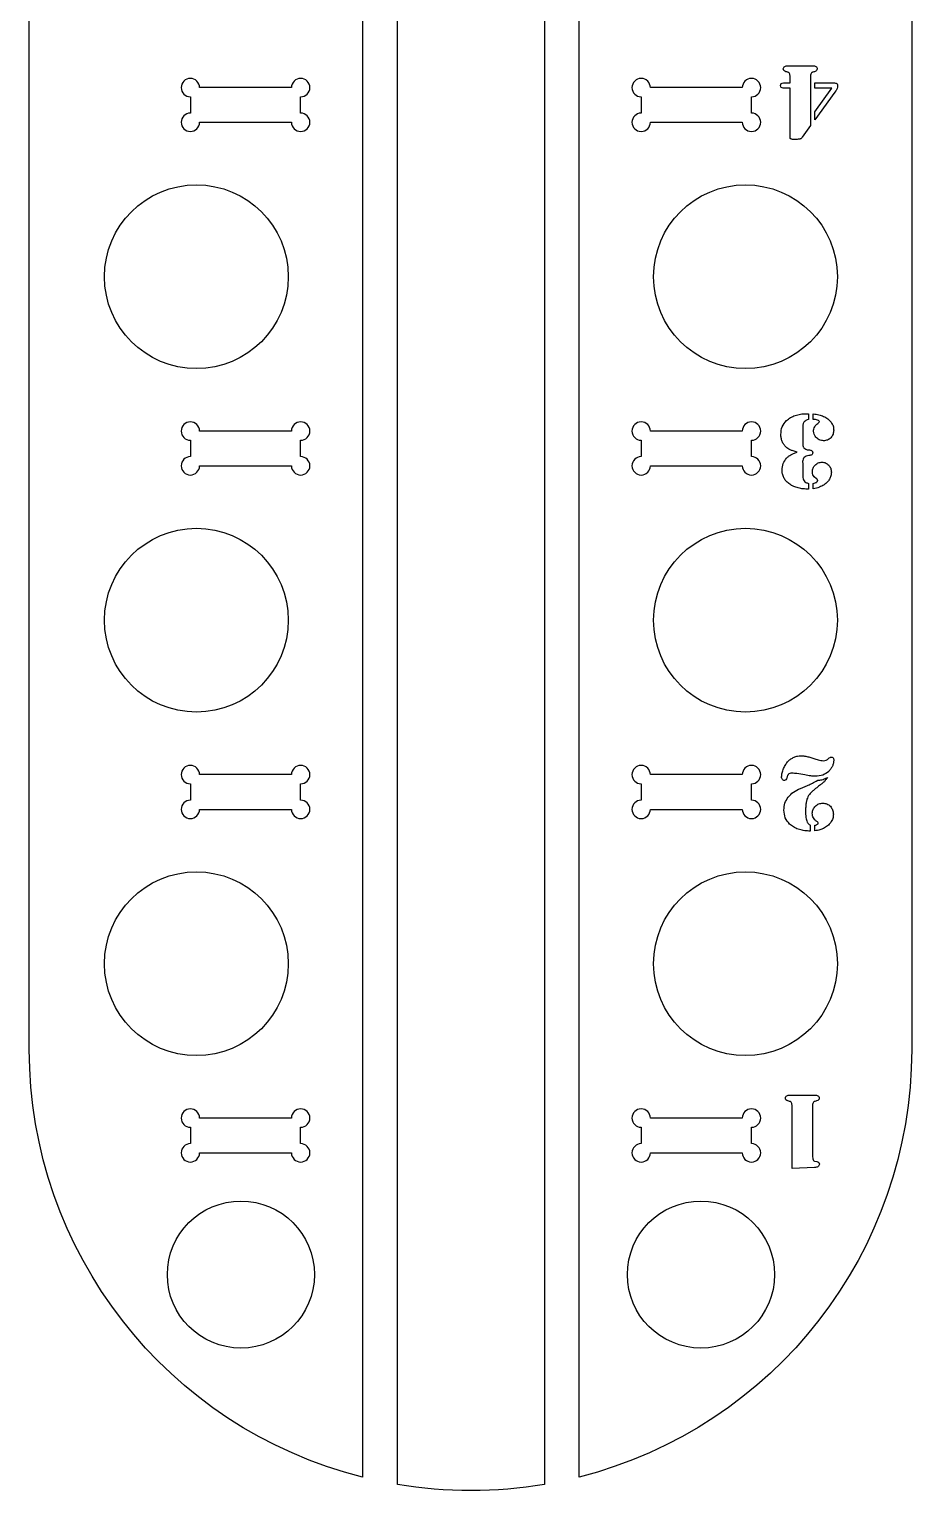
# Model space of a CAD drawing. Header units: inches. Extents: x -2.5 to 28.8, y -4.6 to 15.6.
# Drawn here: x 4.64 to 10.64, y -4.52 to 5.43 of the extents above; entities that cross this region are included whole.
import ezdxf

# ---------------------------------------------------------------- set-up
doc = ezdxf.new("R2010")
doc.units = ezdxf.units.IN
doc.header["$MEASUREMENT"] = 0
doc.layers.get('0').update_dxf_attribs({"lineweight": 0})

# ---------------------------------------------------------------- blocks, each defined once
blk = doc.blocks.new('Block_0')
at = {"color": 18, "lineweight": 25, "true_color": 0x000000}
for p, q in [((9.8033, 5.1861), (9.9682, 5.1861)), ((9.8158, 5.0704), (9.8158, 5.1169)), ((9.9557, 5.1169), (9.9557, 4.7803)), ((9.8158, 5.0341), (9.77, 5.0341)), ((9.7722, 5.0704), (9.8158, 5.0704)), ((9.8158, 4.7063), (9.8158, 5.0341)), ((9.9847, 5.0341), (9.9847, 5.0704)), ((9.9847, 5.0704), (10.1125, 5.0704)), ((9.9847, 4.874), (10.0997, 5.0341)), ((10.0997, 5.0341), (9.9847, 5.0341)), ((10.1217, 5.0074), (9.9847, 4.8198)), ((10.1272, 5.0151), (10.1217, 5.0074)), ((9.9557, 4.7803), (9.8982, 4.7008)), ((9.9847, 4.8198), (9.9847, 4.874)), ((9.8656, 4.6861), (9.8338, 4.6861)), ((9.9256, 2.8199), (9.9417, 2.8195)), ((9.9417, 2.8195), (9.9417, 2.781)), ((9.9743, 2.781), (9.9743, 2.8195)), ((9.9022, 2.7298), (9.9022, 2.6246)), ((9.9018, 2.4939), (9.9022, 2.4796)), ((9.9022, 2.4796), (9.9022, 2.3968)), ((9.9967, 2.377), (9.9798, 2.3906)), ((9.9417, 2.3074), (9.9315, 2.3074)), ((9.9417, 2.3462), (9.9417, 2.3074)), ((9.9743, 2.3092), (9.9743, 2.3462)), ((9.9432, 0.4857), (9.9916, 0.4714)), ((9.993, 0.3205), (10.004, 0.3267)), ((9.8861, 0.2721), (9.934, 0.2912)), ((9.9535, 0.0216), (9.9535, -0.0183)), ((9.9857, -0.0172), (9.9857, 0.0216)), ((9.9535, -0.0183), (9.9436, -0.0183)), ((9.8167, -1.8141), (9.9819, -1.8141)), ((9.8295, -2.3141), (9.8295, -1.8837)), ((9.9694, -1.8837), (9.9694, -2.2266)), ((9.9855, -2.2643), (9.9983, -2.2661)), ((9.9819, -2.3061), (9.8295, -2.3141))]:
    blk.add_line(p, q, dxfattribs=at)
for centre, radius in [((5.7797, 3.7518), 0.625), ((9.5129, 3.7518), 0.625), ((5.7797, 1.4156), 0.625), ((9.5129, 1.4156), 0.625), ((5.7797, -0.9207), 0.625), ((9.5129, -0.9207), 0.625), ((6.0822, -3.0348), 0.5), ((9.2104, -3.0348), 0.5)]:
    blk.add_circle(centre, radius, dxfattribs=at)
for points, knots in [([(7.0838, 6.3778), (7.0838, 6.4123), (7.1118, 6.4403), (7.1463, 6.4403), (7.1808, 6.4403), (7.2088, 6.4123), (7.2088, 6.3778), (7.2088, 6.3433), (7.1808, 6.3153), (7.1463, 6.3153), (7.1463, 6.3153), (7.1463, -4.4629), (7.1463, -4.4629), (7.4773, -4.5185), (7.8154, -4.5182), (8.1463, -4.4619), (8.1463, -4.4619), (8.1463, 6.3153), (8.1463, 6.3153), (8.1118, 6.3153), (8.0838, 6.3433), (8.0838, 6.3778), (8.0838, 6.4123), (8.1118, 6.4403), (8.1463, 6.4403), (8.1808, 6.4403), (8.2088, 6.4123), (8.2088, 6.3778), (8.2088, 6.3778), (8.32, 6.3778), (8.32, 6.3778), (8.32, 6.4123), (8.348, 6.4403), (8.3825, 6.4403), (8.417, 6.4403), (8.445, 6.4123), (8.445, 6.3778), (8.445, 6.3433), (8.417, 6.3153), (8.3825, 6.3153), (8.3825, 6.3153), (8.3825, -4.4119), (8.3825, -4.4119), (9.7124, -4.0738), (10.6434, -2.8766), (10.6434, -1.5044), (10.6434, -1.5044), (10.6434, 12.4956), (10.6434, 12.4956), (10.6434, 14.1525), (9.3002, 15.4956), (7.6434, 15.4956), (5.9865, 15.4956), (4.6434, 14.1525), (4.6434, 12.4956), (4.6434, 12.4956), (4.6434, -1.5044), (4.6434, -1.5044), (4.6434, -2.8788), (5.5774, -4.0774), (6.9101, -4.4134), (6.9101, -4.4134), (6.9101, 6.3153), (6.9101, 6.3153), (6.8755, 6.3153), (6.8476, 6.3433), (6.8476, 6.3778), (6.8476, 6.4123), (6.8755, 6.4403), (6.9101, 6.4403), (6.9446, 6.4403), (6.9726, 6.4123), (6.9726, 6.3778), (6.9726, 6.3778), (7.0838, 6.3778), (7.0838, 6.3778)], [0, 0, 0, 0, 1, 1, 1, 2, 2, 2, 3, 3, 3, 4, 4, 4, 5, 5, 5, 6, 6, 6, 7, 7, 7, 8, 8, 8, 9, 9, 9, 10, 10, 10, 11, 11, 11, 12, 12, 12, 13, 13, 13, 14, 14, 14, 15, 15, 15, 16, 16, 16, 17, 17, 17, 18, 18, 18, 19, 19, 19, 20, 20, 20, 21, 21, 21, 22, 22, 22, 23, 23, 23, 24, 24, 24, 25, 25, 25, 25]), ([(9.7704, 5.1663), (9.7709, 5.1694), (9.7713, 5.1725), (9.7728, 5.1749), (9.7744, 5.1777), (9.7771, 5.1797), (9.7799, 5.1817)], [0, 0, 0, 0, 1, 1, 1, 2, 2, 2, 2]), ([(9.7799, 5.1817), (9.783, 5.183), (9.7861, 5.1843), (9.7892, 5.185), (9.7938, 5.1861), (9.7986, 5.1861), (9.8033, 5.1861)], [0, 0, 0, 0, 1, 1, 1, 2, 2, 2, 2]), ([(9.9682, 5.1861), (9.9729, 5.1861), (9.9777, 5.1861), (9.9822, 5.185), (9.9853, 5.1843), (9.9883, 5.183), (9.9913, 5.1817)], [0, 0, 0, 0, 1, 1, 1, 2, 2, 2, 2]), ([(9.9913, 5.1817), (9.994, 5.1797), (9.9968, 5.1777), (9.9984, 5.1749), (9.9998, 5.1725), (10.0003, 5.1694), (10.0008, 5.1663)], [0, 0, 0, 0, 1, 1, 1, 2, 2, 2, 2]), ([(6.4886, 4.8643), (6.5232, 4.8643), (6.5511, 4.8363), (6.5511, 4.8018), (6.5511, 4.7673), (6.5232, 4.7393), (6.4886, 4.7393), (6.4541, 4.7393), (6.4261, 4.7673), (6.4261, 4.8018), (6.4261, 4.8018), (5.8011, 4.8018), (5.8011, 4.8018), (5.8011, 4.7673), (5.7732, 4.7393), (5.7386, 4.7393), (5.7041, 4.7393), (5.6761, 4.7673), (5.6761, 4.8018), (5.6761, 4.8363), (5.7041, 4.8643), (5.7386, 4.8643), (5.7386, 4.8643), (5.7386, 4.9755), (5.7386, 4.9755), (5.7041, 4.9755), (5.6761, 5.0035), (5.6761, 5.038), (5.6761, 5.0725), (5.7041, 5.1005), (5.7386, 5.1005), (5.7732, 5.1005), (5.8011, 5.0725), (5.8011, 5.038), (5.8011, 5.038), (6.4261, 5.038), (6.4261, 5.038), (6.4261, 5.0725), (6.4541, 5.1005), (6.4886, 5.1005), (6.5232, 5.1005), (6.5511, 5.0725), (6.5511, 5.038), (6.5511, 5.0035), (6.5232, 4.9755), (6.4886, 4.9755), (6.4886, 4.9755), (6.4886, 4.8643), (6.4886, 4.8643)], [0, 0, 0, 0, 1, 1, 1, 2, 2, 2, 3, 3, 3, 4, 4, 4, 5, 5, 5, 6, 6, 6, 7, 7, 7, 8, 8, 8, 9, 9, 9, 10, 10, 10, 11, 11, 11, 12, 12, 12, 13, 13, 13, 14, 14, 14, 15, 15, 15, 16, 16, 16, 16]), ([(8.8039, 4.9755), (8.7694, 4.9755), (8.7414, 5.0035), (8.7414, 5.038), (8.7414, 5.0725), (8.7694, 5.1005), (8.8039, 5.1005), (8.8384, 5.1005), (8.8664, 5.0725), (8.8664, 5.038), (8.8664, 5.038), (9.4914, 5.038), (9.4914, 5.038), (9.4914, 5.0725), (9.5194, 5.1005), (9.5539, 5.1005), (9.5884, 5.1005), (9.6164, 5.0725), (9.6164, 5.038), (9.6164, 5.0035), (9.5884, 4.9755), (9.5539, 4.9755), (9.5539, 4.9755), (9.5539, 4.8643), (9.5539, 4.8643), (9.5884, 4.8643), (9.6164, 4.8363), (9.6164, 4.8018), (9.6164, 4.7673), (9.5884, 4.7393), (9.5539, 4.7393), (9.5194, 4.7393), (9.4914, 4.7673), (9.4914, 4.8018), (9.4914, 4.8018), (8.8664, 4.8018), (8.8664, 4.8018), (8.8664, 4.7673), (8.8384, 4.7393), (8.8039, 4.7393), (8.7694, 4.7393), (8.7414, 4.7673), (8.7414, 4.8018), (8.7414, 4.8363), (8.7694, 4.8643), (8.8039, 4.8643), (8.8039, 4.8643), (8.8039, 4.9755), (8.8039, 4.9755)], [0, 0, 0, 0, 1, 1, 1, 2, 2, 2, 3, 3, 3, 4, 4, 4, 5, 5, 5, 6, 6, 6, 7, 7, 7, 8, 8, 8, 9, 9, 9, 10, 10, 10, 11, 11, 11, 12, 12, 12, 13, 13, 13, 14, 14, 14, 15, 15, 15, 16, 16, 16, 16]), ([(9.788, 5.1462), (9.7828, 5.1479), (9.7777, 5.1497), (9.7748, 5.1532), (9.7721, 5.1566), (9.7712, 5.1614), (9.7704, 5.1663)], [0, 0, 0, 0, 1, 1, 1, 2, 2, 2, 2]), ([(9.8048, 5.1416), (9.803, 5.1422), (9.8012, 5.1427), (9.7993, 5.1432), (9.7956, 5.1443), (9.7918, 5.1452), (9.788, 5.1462)], [0, 0, 0, 0, 1, 1, 1, 2, 2, 2, 2]), ([(9.8103, 5.1374), (9.8094, 5.1384), (9.8085, 5.1393), (9.8075, 5.1401), (9.8066, 5.1407), (9.8057, 5.1412), (9.8048, 5.1416)], [0, 0, 0, 0, 1, 1, 1, 2, 2, 2, 2]), ([(9.8158, 5.1169), (9.8157, 5.121), (9.8156, 5.1252), (9.8144, 5.129), (9.8135, 5.1319), (9.8119, 5.1347), (9.8103, 5.1374)], [0, 0, 0, 0, 1, 1, 1, 2, 2, 2, 2]), ([(9.9612, 5.1374), (9.9596, 5.1347), (9.958, 5.1319), (9.9571, 5.129), (9.9559, 5.1252), (9.9558, 5.121), (9.9557, 5.1169)], [0, 0, 0, 0, 1, 1, 1, 2, 2, 2, 2]), ([(9.9665, 5.1416), (9.9656, 5.1412), (9.9647, 5.1407), (9.9638, 5.1401), (9.9628, 5.1394), (9.962, 5.1384), (9.9612, 5.1374)], [0, 0, 0, 0, 1, 1, 1, 2, 2, 2, 2]), ([(9.9832, 5.1462), (9.9795, 5.1452), (9.9758, 5.1443), (9.9721, 5.1432), (9.9702, 5.1427), (9.9684, 5.1422), (9.9665, 5.1416)], [0, 0, 0, 0, 1, 1, 1, 2, 2, 2, 2]), ([(10.0008, 5.1663), (9.9999, 5.1614), (9.9991, 5.1566), (9.9964, 5.1532), (9.9935, 5.1497), (9.9883, 5.1479), (9.9832, 5.1462)], [0, 0, 0, 0, 1, 1, 1, 2, 2, 2, 2]), ([(9.7517, 5.0517), (9.7527, 5.0571), (9.7537, 5.0626), (9.7568, 5.0657), (9.7603, 5.0691), (9.7662, 5.0697), (9.7722, 5.0704)], [0, 0, 0, 0, 1, 1, 1, 2, 2, 2, 2]), ([(9.77, 5.0341), (9.7647, 5.0348), (9.7593, 5.0355), (9.7563, 5.0385), (9.7533, 5.0414), (9.7525, 5.0466), (9.7517, 5.0517)], [0, 0, 0, 0, 1, 1, 1, 2, 2, 2, 2]), ([(10.1125, 5.0704), (10.117, 5.0704), (10.1215, 5.0704), (10.1257, 5.0692), (10.1286, 5.0684), (10.1313, 5.067), (10.1339, 5.0656)], [0, 0, 0, 0, 1, 1, 1, 2, 2, 2, 2]), ([(10.1396, 5.048), (10.1389, 5.0425), (10.1383, 5.037), (10.1365, 5.0319), (10.1344, 5.0259), (10.1308, 5.0205), (10.1272, 5.0151)], [0, 0, 0, 0, 1, 1, 1, 2, 2, 2, 2]), ([(10.1339, 5.0656), (10.1356, 5.0634), (10.1372, 5.0613), (10.1382, 5.0588), (10.1395, 5.0555), (10.1396, 5.0518), (10.1396, 5.048)], [0, 0, 0, 0, 1, 1, 1, 2, 2, 2, 2]), ([(9.818, 4.6909), (9.8174, 4.6929), (9.8167, 4.695), (9.8164, 4.6971), (9.8158, 4.7001), (9.8158, 4.7032), (9.8158, 4.7063)], [0, 0, 0, 0, 1, 1, 1, 2, 2, 2, 2]), ([(9.8338, 4.6861), (9.8301, 4.686), (9.8264, 4.6859), (9.8232, 4.6873), (9.8213, 4.6881), (9.8197, 4.6895), (9.818, 4.6909)], [0, 0, 0, 0, 1, 1, 1, 2, 2, 2, 2]), ([(9.8858, 4.6885), (9.8832, 4.6878), (9.8806, 4.6871), (9.878, 4.6867), (9.8739, 4.6861), (9.8698, 4.6861), (9.8656, 4.6861)], [0, 0, 0, 0, 1, 1, 1, 2, 2, 2, 2]), ([(9.8982, 4.7008), (9.8962, 4.6979), (9.8942, 4.6951), (9.8916, 4.6928), (9.8898, 4.6912), (9.8878, 4.6898), (9.8858, 4.6885)], [0, 0, 0, 0, 1, 1, 1, 2, 2, 2, 2]), ([(9.7923, 2.7733), (9.8008, 2.7805), (9.8093, 2.7877), (9.8187, 2.7934), (9.8286, 2.7993), (9.8395, 2.8036), (9.8503, 2.808)], [0, 0, 0, 0, 1, 1, 1, 2, 2, 2, 2]), ([(9.8503, 2.808), (9.8622, 2.8114), (9.8742, 2.8149), (9.8863, 2.8169), (9.8992, 2.819), (9.9124, 2.8194), (9.9256, 2.8199)], [0, 0, 0, 0, 1, 1, 1, 2, 2, 2, 2]), ([(9.9743, 2.8195), (9.987, 2.8176), (9.9997, 2.8157), (10.0121, 2.8124), (10.0229, 2.8095), (10.0334, 2.8055), (10.0439, 2.8015)], [0, 0, 0, 0, 1, 1, 1, 2, 2, 2, 2]), ([(10.0439, 2.8015), (10.0542, 2.7965), (10.0644, 2.7914), (10.0732, 2.7845), (10.0813, 2.7782), (10.0881, 2.7704), (10.095, 2.7625)], [0, 0, 0, 0, 1, 1, 1, 2, 2, 2, 2]), ([(6.4886, 2.5281), (6.5232, 2.5281), (6.5511, 2.5001), (6.5511, 2.4656), (6.5511, 2.4311), (6.5232, 2.4031), (6.4886, 2.4031), (6.4541, 2.4031), (6.4261, 2.4311), (6.4261, 2.4656), (6.4261, 2.4656), (5.8011, 2.4656), (5.8011, 2.4656), (5.8011, 2.4311), (5.7732, 2.4031), (5.7386, 2.4031), (5.7041, 2.4031), (5.6761, 2.4311), (5.6761, 2.4656), (5.6761, 2.5001), (5.7041, 2.5281), (5.7386, 2.5281), (5.7386, 2.5281), (5.7386, 2.6393), (5.7386, 2.6393), (5.7041, 2.6393), (5.6761, 2.6673), (5.6761, 2.7018), (5.6761, 2.7363), (5.7041, 2.7643), (5.7386, 2.7643), (5.7732, 2.7643), (5.8011, 2.7363), (5.8011, 2.7018), (5.8011, 2.7018), (6.4261, 2.7018), (6.4261, 2.7018), (6.4261, 2.7363), (6.4541, 2.7643), (6.4886, 2.7643), (6.5232, 2.7643), (6.5511, 2.7363), (6.5511, 2.7018), (6.5511, 2.6673), (6.5232, 2.6393), (6.4886, 2.6393), (6.4886, 2.6393), (6.4886, 2.5281), (6.4886, 2.5281)], [0, 0, 0, 0, 1, 1, 1, 2, 2, 2, 3, 3, 3, 4, 4, 4, 5, 5, 5, 6, 6, 6, 7, 7, 7, 8, 8, 8, 9, 9, 9, 10, 10, 10, 11, 11, 11, 12, 12, 12, 13, 13, 13, 14, 14, 14, 15, 15, 15, 16, 16, 16, 16]), ([(8.8664, 2.4656), (8.8664, 2.4311), (8.8384, 2.4031), (8.8039, 2.4031), (8.7694, 2.4031), (8.7414, 2.4311), (8.7414, 2.4656), (8.7414, 2.5001), (8.7694, 2.5281), (8.8039, 2.5281), (8.8039, 2.5281), (8.8039, 2.6393), (8.8039, 2.6393), (8.7694, 2.6393), (8.7414, 2.6673), (8.7414, 2.7018), (8.7414, 2.7363), (8.7694, 2.7643), (8.8039, 2.7643), (8.8384, 2.7643), (8.8664, 2.7363), (8.8664, 2.7018), (8.8664, 2.7018), (9.4914, 2.7018), (9.4914, 2.7018), (9.4914, 2.7363), (9.5194, 2.7643), (9.5539, 2.7643), (9.5884, 2.7643), (9.6164, 2.7363), (9.6164, 2.7018), (9.6164, 2.6673), (9.5884, 2.6393), (9.5539, 2.6393), (9.5539, 2.6393), (9.5539, 2.5281), (9.5539, 2.5281), (9.5884, 2.5281), (9.6164, 2.5001), (9.6164, 2.4656), (9.6164, 2.4311), (9.5884, 2.4031), (9.5539, 2.4031), (9.5194, 2.4031), (9.4914, 2.4311), (9.4914, 2.4656), (9.4914, 2.4656), (8.8664, 2.4656), (8.8664, 2.4656)], [0, 0, 0, 0, 1, 1, 1, 2, 2, 2, 3, 3, 3, 4, 4, 4, 5, 5, 5, 6, 6, 6, 7, 7, 7, 8, 8, 8, 9, 9, 9, 10, 10, 10, 11, 11, 11, 12, 12, 12, 13, 13, 13, 14, 14, 14, 15, 15, 15, 16, 16, 16, 16]), ([(9.7535, 2.6796), (9.755, 2.6976), (9.7565, 2.7156), (9.7632, 2.7314), (9.7696, 2.7467), (9.781, 2.76), (9.7923, 2.7733)], [0, 0, 0, 0, 1, 1, 1, 2, 2, 2, 2]), ([(9.9044, 2.7497), (9.9037, 2.7468), (9.9031, 2.7439), (9.9027, 2.741), (9.9023, 2.7373), (9.9022, 2.7335), (9.9022, 2.7298)], [0, 0, 0, 0, 1, 1, 1, 2, 2, 2, 2]), ([(9.9121, 2.7638), (9.9104, 2.7616), (9.9087, 2.7594), (9.9074, 2.757), (9.9062, 2.7547), (9.9053, 2.7522), (9.9044, 2.7497)], [0, 0, 0, 0, 1, 1, 1, 2, 2, 2, 2]), ([(9.9417, 2.781), (9.9356, 2.7791), (9.9294, 2.7771), (9.9241, 2.7738), (9.9197, 2.7711), (9.9159, 2.7675), (9.9121, 2.7638)], [0, 0, 0, 0, 1, 1, 1, 2, 2, 2, 2]), ([(10.0033, 2.7766), (9.9988, 2.7779), (9.9944, 2.7792), (9.9898, 2.7799), (9.9847, 2.7808), (9.9795, 2.7809), (9.9743, 2.781)], [0, 0, 0, 0, 1, 1, 1, 2, 2, 2, 2]), ([(9.9758, 2.7008), (9.9762, 2.7058), (9.9765, 2.7109), (9.9777, 2.7157), (9.979, 2.7206), (9.9813, 2.7254), (9.9835, 2.7301)], [0, 0, 0, 0, 1, 1, 1, 2, 2, 2, 2]), ([(9.9908, 2.6616), (9.9864, 2.6677), (9.9821, 2.6738), (9.9796, 2.6806), (9.9772, 2.6869), (9.9765, 2.6939), (9.9758, 2.7008)], [0, 0, 0, 0, 1, 1, 1, 2, 2, 2, 2]), ([(9.9835, 2.7301), (9.9863, 2.7347), (9.989, 2.7392), (9.9925, 2.7431), (9.9959, 2.747), (9.9999, 2.7503), (10.004, 2.7536)], [0, 0, 0, 0, 1, 1, 1, 2, 2, 2, 2]), ([(10.0157, 2.7664), (10.0149, 2.7684), (10.014, 2.7704), (10.0126, 2.7719), (10.0104, 2.7744), (10.0068, 2.7755), (10.0033, 2.7766)], [0, 0, 0, 0, 1, 1, 1, 2, 2, 2, 2]), ([(10.004, 2.7536), (10.0073, 2.7557), (10.0106, 2.7579), (10.0128, 2.761), (10.014, 2.7626), (10.0149, 2.7645), (10.0157, 2.7664)], [0, 0, 0, 0, 1, 1, 1, 2, 2, 2, 2]), ([(10.1132, 2.7081), (10.1124, 2.6984), (10.1117, 2.6886), (10.1082, 2.6799), (10.1049, 2.6715), (10.0992, 2.6641), (10.0934, 2.6567)], [0, 0, 0, 0, 1, 1, 1, 2, 2, 2, 2]), ([(10.095, 2.7625), (10.1003, 2.7542), (10.1056, 2.7459), (10.1086, 2.7368), (10.1116, 2.7277), (10.1124, 2.7179), (10.1132, 2.7081)], [0, 0, 0, 0, 1, 1, 1, 2, 2, 2, 2]), ([(9.763, 2.6316), (9.7602, 2.6394), (9.7574, 2.6471), (9.7558, 2.6551), (9.7543, 2.6631), (9.7539, 2.6713), (9.7535, 2.6796)], [0, 0, 0, 0, 1, 1, 1, 2, 2, 2, 2]), ([(9.7886, 2.5935), (9.7835, 2.5989), (9.7783, 2.6044), (9.7742, 2.6105), (9.7697, 2.617), (9.7663, 2.6243), (9.763, 2.6316)], [0, 0, 0, 0, 1, 1, 1, 2, 2, 2, 2]), ([(9.8165, 2.575), (9.8114, 2.5776), (9.8063, 2.5802), (9.8016, 2.5834), (9.7971, 2.5864), (9.7929, 2.59), (9.7886, 2.5935)], [0, 0, 0, 0, 1, 1, 1, 2, 2, 2, 2]), ([(9.9022, 2.6246), (9.9022, 2.6202), (9.9022, 2.6158), (9.9025, 2.6113), (9.9028, 2.6083), (9.9032, 2.6053), (9.9036, 2.6023)], [0, 0, 0, 0, 1, 1, 1, 2, 2, 2, 2]), ([(9.9036, 2.6023), (9.9043, 2.5999), (9.905, 2.5976), (9.906, 2.5954), (9.9071, 2.593), (9.9087, 2.5909), (9.9102, 2.5887)], [0, 0, 0, 0, 1, 1, 1, 2, 2, 2, 2]), ([(9.9102, 2.5887), (9.9144, 2.5847), (9.9185, 2.5807), (9.9234, 2.5783), (9.9291, 2.5755), (9.9358, 2.5748), (9.9425, 2.5741)], [0, 0, 0, 0, 1, 1, 1, 2, 2, 2, 2]), ([(10.0443, 2.636), (10.034, 2.6371), (10.0237, 2.6382), (10.0148, 2.6424), (10.0058, 2.6467), (9.9983, 2.6541), (9.9908, 2.6616)], [0, 0, 0, 0, 1, 1, 1, 2, 2, 2, 2]), ([(10.0934, 2.6567), (10.0864, 2.6506), (10.0793, 2.6446), (10.0712, 2.6412), (10.063, 2.6377), (10.0537, 2.6368), (10.0443, 2.636)], [0, 0, 0, 0, 1, 1, 1, 2, 2, 2, 2]), ([(9.7615, 2.4363), (9.7627, 2.4518), (9.7639, 2.4673), (9.7693, 2.4811), (9.7745, 2.4944), (9.7836, 2.5062), (9.7927, 2.518)], [0, 0, 0, 0, 1, 1, 1, 2, 2, 2, 2]), ([(9.7927, 2.518), (9.7972, 2.5225), (9.8017, 2.527), (9.8066, 2.5309), (9.8113, 2.5345), (9.8163, 2.5376), (9.8214, 2.5407)], [0, 0, 0, 0, 1, 1, 1, 2, 2, 2, 2]), ([(9.8641, 2.558), (9.8547, 2.5608), (9.8454, 2.5636), (9.8362, 2.567), (9.8296, 2.5694), (9.823, 2.5722), (9.8165, 2.575)], [0, 0, 0, 0, 1, 1, 1, 2, 2, 2, 2]), ([(9.8214, 2.5407), (9.8274, 2.5437), (9.8335, 2.5467), (9.8397, 2.5493), (9.8476, 2.5526), (9.8559, 2.5553), (9.8641, 2.558)], [0, 0, 0, 0, 1, 1, 1, 2, 2, 2, 2]), ([(9.9428, 2.5352), (9.9309, 2.5328), (9.9189, 2.5304), (9.9121, 2.5231), (9.9057, 2.5162), (9.9037, 2.505), (9.9018, 2.4939)], [0, 0, 0, 0, 1, 1, 1, 2, 2, 2, 2]), ([(9.9425, 2.5741), (9.9466, 2.5739), (9.9507, 2.5737), (9.9547, 2.5728), (9.9571, 2.5722), (9.9595, 2.5713), (9.9619, 2.5704)], [0, 0, 0, 0, 1, 1, 1, 2, 2, 2, 2]), ([(9.9643, 2.5407), (9.9616, 2.5395), (9.9589, 2.5382), (9.9561, 2.5374), (9.9518, 2.536), (9.9473, 2.5356), (9.9428, 2.5352)], [0, 0, 0, 0, 1, 1, 1, 2, 2, 2, 2]), ([(9.9619, 2.5704), (9.9642, 2.5685), (9.9666, 2.5665), (9.9679, 2.564), (9.9693, 2.5614), (9.9696, 2.5582), (9.9699, 2.555)], [0, 0, 0, 0, 1, 1, 1, 2, 2, 2, 2]), ([(9.9699, 2.555), (9.9698, 2.552), (9.9697, 2.5489), (9.9685, 2.5463), (9.9676, 2.5443), (9.9659, 2.5425), (9.9643, 2.5407)], [0, 0, 0, 0, 1, 1, 1, 2, 2, 2, 2]), ([(9.987, 2.4711), (9.9937, 2.4767), (10.0005, 2.4823), (10.0082, 2.4854), (10.0159, 2.4886), (10.0246, 2.4894), (10.0333, 2.4902)], [0, 0, 0, 0, 1, 1, 1, 2, 2, 2, 2]), ([(10.0333, 2.4902), (10.042, 2.4894), (10.0506, 2.4886), (10.0582, 2.4853), (10.0658, 2.482), (10.0723, 2.4763), (10.0787, 2.4706)], [0, 0, 0, 0, 1, 1, 1, 2, 2, 2, 2]), ([(9.7734, 2.3856), (9.77, 2.3937), (9.7665, 2.4017), (9.7645, 2.4101), (9.7625, 2.4186), (9.762, 2.4275), (9.7615, 2.4363)], [0, 0, 0, 0, 1, 1, 1, 2, 2, 2, 2]), ([(9.9022, 2.3968), (9.9023, 2.3899), (9.9025, 2.3831), (9.9044, 2.3767), (9.9059, 2.3718), (9.9084, 2.3672), (9.911, 2.3625)], [0, 0, 0, 0, 1, 1, 1, 2, 2, 2, 2]), ([(9.9677, 2.4254), (9.9686, 2.434), (9.9694, 2.4426), (9.9726, 2.4502), (9.9758, 2.4578), (9.9814, 2.4645), (9.987, 2.4711)], [0, 0, 0, 0, 1, 1, 1, 2, 2, 2, 2]), ([(9.9798, 2.3906), (9.9763, 2.3949), (9.9728, 2.3993), (9.9708, 2.4042), (9.9681, 2.4106), (9.9679, 2.418), (9.9677, 2.4254)], [0, 0, 0, 0, 1, 1, 1, 2, 2, 2, 2]), ([(10.0787, 2.4706), (10.0841, 2.4636), (10.0894, 2.4566), (10.0925, 2.4487), (10.0957, 2.4404), (10.0964, 2.4312), (10.0971, 2.4221)], [0, 0, 0, 0, 1, 1, 1, 2, 2, 2, 2]), ([(10.0971, 2.4221), (10.0965, 2.4138), (10.0959, 2.4056), (10.0938, 2.3977), (10.0916, 2.3897), (10.0878, 2.3822), (10.084, 2.3746)], [0, 0, 0, 0, 1, 1, 1, 2, 2, 2, 2]), ([(9.808, 2.3448), (9.801, 2.3507), (9.7939, 2.3566), (9.788, 2.3636), (9.7824, 2.3703), (9.7779, 2.378), (9.7734, 2.3856)], [0, 0, 0, 0, 1, 1, 1, 2, 2, 2, 2]), ([(9.8637, 2.3173), (9.8534, 2.3208), (9.8431, 2.3243), (9.8335, 2.3291), (9.8246, 2.3336), (9.8163, 2.3392), (9.808, 2.3448)], [0, 0, 0, 0, 1, 1, 1, 2, 2, 2, 2]), ([(9.9315, 2.3074), (9.9199, 2.3078), (9.9083, 2.3082), (9.897, 2.3099), (9.8858, 2.3115), (9.8747, 2.3144), (9.8637, 2.3173)], [0, 0, 0, 0, 1, 1, 1, 2, 2, 2, 2]), ([(9.911, 2.3625), (9.9148, 2.359), (9.9187, 2.3554), (9.9231, 2.3529), (9.9287, 2.3496), (9.9352, 2.3479), (9.9417, 2.3462)], [0, 0, 0, 0, 1, 1, 1, 2, 2, 2, 2]), ([(9.9743, 2.3462), (9.9785, 2.3472), (9.9826, 2.3482), (9.9866, 2.3496), (9.9894, 2.3507), (9.9921, 2.3519), (9.9949, 2.3532)], [0, 0, 0, 0, 1, 1, 1, 2, 2, 2, 2]), ([(10.0476, 2.3363), (10.0372, 2.3305), (10.0267, 2.3247), (10.0157, 2.3204), (10.0025, 2.3152), (9.9884, 2.3122), (9.9743, 2.3092)], [0, 0, 0, 0, 1, 1, 1, 2, 2, 2, 2]), ([(9.9949, 2.3532), (9.9961, 2.354), (9.9974, 2.3548), (9.9986, 2.3558), (9.9997, 2.3567), (10.0007, 2.3579), (10.0016, 2.3591)], [0, 0, 0, 0, 1, 1, 1, 2, 2, 2, 2]), ([(10.0044, 2.3653), (10.0038, 2.3673), (10.0033, 2.3694), (10.0023, 2.3711), (10.0009, 2.3734), (9.9988, 2.3752), (9.9967, 2.377)], [0, 0, 0, 0, 1, 1, 1, 2, 2, 2, 2]), ([(10.0016, 2.3591), (10.0024, 2.3601), (10.0032, 2.3612), (10.0037, 2.3624), (10.004, 2.3633), (10.0042, 2.3643), (10.0044, 2.3653)], [0, 0, 0, 0, 1, 1, 1, 2, 2, 2, 2]), ([(10.084, 2.3746), (10.0792, 2.3673), (10.0743, 2.3601), (10.0684, 2.3538), (10.0623, 2.3472), (10.0549, 2.3418), (10.0476, 2.3363)], [0, 0, 0, 0, 1, 1, 1, 2, 2, 2, 2]), ([(6.4886, 0.1918), (6.5232, 0.1918), (6.5511, 0.1639), (6.5511, 0.1293), (6.5511, 0.0948), (6.5232, 0.0668), (6.4886, 0.0668), (6.4541, 0.0668), (6.4261, 0.0948), (6.4261, 0.1293), (6.4261, 0.1293), (5.8011, 0.1293), (5.8011, 0.1293), (5.8011, 0.0948), (5.7732, 0.0668), (5.7386, 0.0668), (5.7041, 0.0668), (5.6761, 0.0948), (5.6761, 0.1293), (5.6761, 0.1639), (5.7041, 0.1918), (5.7386, 0.1918), (5.7386, 0.1918), (5.7386, 0.3031), (5.7386, 0.3031), (5.7041, 0.3031), (5.6761, 0.3311), (5.6761, 0.3656), (5.6761, 0.4001), (5.7041, 0.4281), (5.7386, 0.4281), (5.7732, 0.4281), (5.8011, 0.4001), (5.8011, 0.3656), (5.8011, 0.3656), (6.4261, 0.3656), (6.4261, 0.3656), (6.4261, 0.4001), (6.4541, 0.4281), (6.4886, 0.4281), (6.5232, 0.4281), (6.5511, 0.4001), (6.5511, 0.3656), (6.5511, 0.3311), (6.5232, 0.3031), (6.4886, 0.3031), (6.4886, 0.3031), (6.4886, 0.1918), (6.4886, 0.1918)], [0, 0, 0, 0, 1, 1, 1, 2, 2, 2, 3, 3, 3, 4, 4, 4, 5, 5, 5, 6, 6, 6, 7, 7, 7, 8, 8, 8, 9, 9, 9, 10, 10, 10, 11, 11, 11, 12, 12, 12, 13, 13, 13, 14, 14, 14, 15, 15, 15, 16, 16, 16, 16]), ([(8.8039, 0.3031), (8.7694, 0.3031), (8.7414, 0.3311), (8.7414, 0.3656), (8.7414, 0.4001), (8.7694, 0.4281), (8.8039, 0.4281), (8.8384, 0.4281), (8.8664, 0.4001), (8.8664, 0.3656), (8.8664, 0.3656), (9.4914, 0.3656), (9.4914, 0.3656), (9.4914, 0.4001), (9.5194, 0.4281), (9.5539, 0.4281), (9.5884, 0.4281), (9.6164, 0.4001), (9.6164, 0.3656), (9.6164, 0.3311), (9.5884, 0.3031), (9.5539, 0.3031), (9.5539, 0.3031), (9.5539, 0.1918), (9.5539, 0.1918), (9.5884, 0.1918), (9.6164, 0.1639), (9.6164, 0.1293), (9.6164, 0.0948), (9.5884, 0.0668), (9.5539, 0.0668), (9.5194, 0.0668), (9.4914, 0.0948), (9.4914, 0.1293), (9.4914, 0.1293), (8.8664, 0.1293), (8.8664, 0.1293), (8.8664, 0.0948), (8.8384, 0.0668), (8.8039, 0.0668), (8.7694, 0.0668), (8.7414, 0.0948), (8.7414, 0.1293), (8.7414, 0.1639), (8.7694, 0.1918), (8.8039, 0.1918), (8.8039, 0.1918), (8.8039, 0.3031), (8.8039, 0.3031)], [0, 0, 0, 0, 1, 1, 1, 2, 2, 2, 3, 3, 3, 4, 4, 4, 5, 5, 5, 6, 6, 6, 7, 7, 7, 8, 8, 8, 9, 9, 9, 10, 10, 10, 11, 11, 11, 12, 12, 12, 13, 13, 13, 14, 14, 14, 15, 15, 15, 16, 16, 16, 16]), ([(9.7586, 0.3502), (9.7593, 0.3592), (9.76, 0.3682), (9.7619, 0.3769), (9.7642, 0.3871), (9.7681, 0.3969), (9.772, 0.4068)], [0, 0, 0, 0, 1, 1, 1, 2, 2, 2, 2]), ([(9.772, 0.4068), (9.7764, 0.4165), (9.7809, 0.4262), (9.7867, 0.435), (9.7918, 0.4428), (9.7979, 0.45), (9.804, 0.4571)], [0, 0, 0, 0, 1, 1, 1, 2, 2, 2, 2]), ([(9.804, 0.4571), (9.8098, 0.4624), (9.8156, 0.4677), (9.8221, 0.472), (9.8289, 0.4767), (9.8364, 0.4803), (9.8439, 0.4839)], [0, 0, 0, 0, 1, 1, 1, 2, 2, 2, 2]), ([(9.8439, 0.4839), (9.8516, 0.4869), (9.8592, 0.4898), (9.8671, 0.4916), (9.8742, 0.4931), (9.8816, 0.4936), (9.889, 0.4941)], [0, 0, 0, 0, 1, 1, 1, 2, 2, 2, 2]), ([(9.889, 0.4941), (9.8978, 0.4937), (9.9067, 0.4933), (9.9154, 0.492), (9.9248, 0.4906), (9.934, 0.4881), (9.9432, 0.4857)], [0, 0, 0, 0, 1, 1, 1, 2, 2, 2, 2]), ([(9.9916, 0.4714), (10.0027, 0.4681), (10.0137, 0.4648), (10.0251, 0.4626), (10.0314, 0.4614), (10.0379, 0.4605), (10.0443, 0.4597)], [0, 0, 0, 0, 1, 1, 1, 2, 2, 2, 2]), ([(10.0443, 0.4597), (10.05, 0.4606), (10.0557, 0.4614), (10.0609, 0.4635), (10.0672, 0.4661), (10.0728, 0.4706), (10.0784, 0.4751)], [0, 0, 0, 0, 1, 1, 1, 2, 2, 2, 2]), ([(10.0784, 0.4751), (10.0815, 0.4778), (10.0847, 0.4805), (10.0884, 0.4822), (10.0906, 0.4833), (10.0931, 0.4839), (10.0956, 0.4846)], [0, 0, 0, 0, 1, 1, 1, 2, 2, 2, 2]), ([(10.104, 0.4231), (10.1007, 0.4164), (10.0974, 0.4098), (10.0932, 0.4038), (10.0891, 0.3979), (10.0841, 0.3925), (10.0791, 0.3872)], [0, 0, 0, 0, 1, 1, 1, 2, 2, 2, 2]), ([(10.0956, 0.4846), (10.0982, 0.4844), (10.1008, 0.4842), (10.103, 0.4832), (10.1051, 0.4823), (10.1068, 0.4807), (10.1086, 0.4791)], [0, 0, 0, 0, 1, 1, 1, 2, 2, 2, 2]), ([(10.1132, 0.4633), (10.1127, 0.4566), (10.1123, 0.4499), (10.1109, 0.4434), (10.1094, 0.4364), (10.1067, 0.4297), (10.104, 0.4231)], [0, 0, 0, 0, 1, 1, 1, 2, 2, 2, 2]), ([(10.1086, 0.4791), (10.1099, 0.4769), (10.1113, 0.4748), (10.112, 0.4724), (10.113, 0.4696), (10.1131, 0.4665), (10.1132, 0.4633)], [0, 0, 0, 0, 1, 1, 1, 2, 2, 2, 2]), ([(9.7639, 0.3318), (9.7624, 0.3345), (9.7608, 0.3371), (9.7599, 0.3399), (9.7589, 0.3431), (9.7587, 0.3467), (9.7586, 0.3502)], [0, 0, 0, 0, 1, 1, 1, 2, 2, 2, 2]), ([(9.7773, 0.3253), (9.7747, 0.3255), (9.7721, 0.3257), (9.7699, 0.3267), (9.7676, 0.3278), (9.7658, 0.3298), (9.7639, 0.3318)], [0, 0, 0, 0, 1, 1, 1, 2, 2, 2, 2]), ([(9.7949, 0.3439), (9.7934, 0.3387), (9.7919, 0.3335), (9.7884, 0.3303), (9.7856, 0.3277), (9.7814, 0.3265), (9.7773, 0.3253)], [0, 0, 0, 0, 1, 1, 1, 2, 2, 2, 2]), ([(9.7991, 0.3591), (9.7984, 0.3572), (9.7978, 0.3552), (9.7972, 0.3532), (9.7963, 0.3502), (9.7956, 0.347), (9.7949, 0.3439)], [0, 0, 0, 0, 1, 1, 1, 2, 2, 2, 2]), ([(9.8036, 0.3666), (9.8027, 0.3655), (9.8018, 0.3644), (9.801, 0.3631), (9.8003, 0.3619), (9.7997, 0.3605), (9.7991, 0.3591)], [0, 0, 0, 0, 1, 1, 1, 2, 2, 2, 2]), ([(9.8297, 0.3754), (9.8244, 0.3752), (9.8191, 0.3751), (9.8144, 0.3732), (9.8105, 0.3718), (9.8071, 0.3692), (9.8036, 0.3666)], [0, 0, 0, 0, 1, 1, 1, 2, 2, 2, 2]), ([(9.9161, 0.363), (9.8979, 0.3665), (9.8797, 0.37), (9.8613, 0.3723), (9.8508, 0.3736), (9.8402, 0.3745), (9.8297, 0.3754)], [0, 0, 0, 0, 1, 1, 1, 2, 2, 2, 2]), ([(9.9883, 0.3546), (9.9778, 0.3551), (9.9673, 0.3556), (9.9568, 0.3567), (9.9432, 0.3581), (9.9296, 0.3605), (9.9161, 0.363)], [0, 0, 0, 0, 1, 1, 1, 2, 2, 2, 2]), ([(9.934, 0.2912), (9.9425, 0.2949), (9.9509, 0.2987), (9.9592, 0.3027), (9.9707, 0.3083), (9.9818, 0.3144), (9.993, 0.3205)], [0, 0, 0, 0, 1, 1, 1, 2, 2, 2, 2]), ([(10.0791, 0.3872), (10.0665, 0.3777), (10.0539, 0.3682), (10.0397, 0.3627), (10.0238, 0.3566), (10.006, 0.3556), (9.9883, 0.3546)], [0, 0, 0, 0, 1, 1, 1, 2, 2, 2, 2]), ([(10.004, 0.3267), (10.0088, 0.3269), (10.0136, 0.327), (10.0184, 0.3277), (10.023, 0.3283), (10.0276, 0.3294), (10.0322, 0.3306)], [0, 0, 0, 0, 1, 1, 1, 2, 2, 2, 2]), ([(10.0449, 0.315), (10.0393, 0.31), (10.0338, 0.305), (10.0281, 0.3002), (10.0205, 0.2937), (10.0126, 0.2875), (10.0047, 0.2813)], [0, 0, 0, 0, 1, 1, 1, 2, 2, 2, 2]), ([(10.0322, 0.3306), (10.0378, 0.3324), (10.0433, 0.3342), (10.0488, 0.3362), (10.0564, 0.339), (10.0639, 0.3422), (10.0714, 0.3454)], [0, 0, 0, 0, 1, 1, 1, 2, 2, 2, 2]), ([(10.0714, 0.3454), (10.0671, 0.3398), (10.0628, 0.3343), (10.0582, 0.329), (10.0539, 0.3242), (10.0494, 0.3196), (10.0449, 0.315)], [0, 0, 0, 0, 1, 1, 1, 2, 2, 2, 2]), ([(9.7743, 0.1245), (9.7755, 0.1405), (9.7767, 0.1565), (9.7816, 0.1712), (9.7865, 0.1857), (9.795, 0.199), (9.8035, 0.2123)], [0, 0, 0, 0, 1, 1, 1, 2, 2, 2, 2]), ([(9.8035, 0.2123), (9.8146, 0.2245), (9.8257, 0.2367), (9.8387, 0.2464), (9.853, 0.257), (9.8695, 0.2646), (9.8861, 0.2721)], [0, 0, 0, 0, 1, 1, 1, 2, 2, 2, 2]), ([(9.9381, 0.215), (9.9354, 0.2092), (9.9328, 0.2034), (9.9308, 0.1975), (9.9286, 0.1908), (9.9272, 0.184), (9.9258, 0.1771)], [0, 0, 0, 0, 1, 1, 1, 2, 2, 2, 2]), ([(9.9584, 0.2427), (9.9546, 0.2385), (9.9507, 0.2343), (9.9474, 0.2298), (9.9439, 0.2251), (9.941, 0.2201), (9.9381, 0.215)], [0, 0, 0, 0, 1, 1, 1, 2, 2, 2, 2]), ([(10.0047, 0.2813), (9.995, 0.2738), (9.9853, 0.2662), (9.9759, 0.2583), (9.97, 0.2532), (9.9642, 0.2479), (9.9584, 0.2427)], [0, 0, 0, 0, 1, 1, 1, 2, 2, 2, 2]), ([(9.8132, 0.0293), (9.8018, 0.0428), (9.7905, 0.0564), (9.784, 0.072), (9.7774, 0.0881), (9.7758, 0.1063), (9.7743, 0.1245)], [0, 0, 0, 0, 1, 1, 1, 2, 2, 2, 2]), ([(9.922, 0.122), (9.9218, 0.1054), (9.9217, 0.0889), (9.9245, 0.0729), (9.9263, 0.0627), (9.9293, 0.0528), (9.9322, 0.0428)], [0, 0, 0, 0, 1, 1, 1, 2, 2, 2, 2]), ([(9.9258, 0.1771), (9.9247, 0.1689), (9.9236, 0.1607), (9.9229, 0.1524), (9.9221, 0.1423), (9.922, 0.1321), (9.922, 0.122)], [0, 0, 0, 0, 1, 1, 1, 2, 2, 2, 2]), ([(9.9674, 0.1033), (9.9683, 0.1123), (9.9692, 0.1213), (9.9726, 0.1292), (9.9762, 0.1373), (9.9823, 0.1443), (9.9884, 0.1513)], [0, 0, 0, 0, 1, 1, 1, 2, 2, 2, 2]), ([(9.9747, 0.0714), (9.9726, 0.0762), (9.9704, 0.081), (9.9692, 0.086), (9.9678, 0.0916), (9.9676, 0.0974), (9.9674, 0.1033)], [0, 0, 0, 0, 1, 1, 1, 2, 2, 2, 2]), ([(9.9884, 0.1513), (9.9958, 0.1571), (10.0031, 0.163), (10.0114, 0.1664), (10.0196, 0.1697), (10.0288, 0.1705), (10.0381, 0.1714)], [0, 0, 0, 0, 1, 1, 1, 2, 2, 2, 2]), ([(10.0381, 0.1714), (10.048, 0.1706), (10.0579, 0.1697), (10.0666, 0.1661), (10.0752, 0.1625), (10.0826, 0.1562), (10.0901, 0.15)], [0, 0, 0, 0, 1, 1, 1, 2, 2, 2, 2]), ([(10.0901, 0.15), (10.0962, 0.1423), (10.1023, 0.1346), (10.1058, 0.1259), (10.1094, 0.1169), (10.1102, 0.1068), (10.111, 0.0967)], [0, 0, 0, 0, 1, 1, 1, 2, 2, 2, 2]), ([(9.8709, -0.0057), (9.86, -0.0012), (9.849, 0.0033), (9.8391, 0.0094), (9.8299, 0.0151), (9.8215, 0.0222), (9.8132, 0.0293)], [0, 0, 0, 0, 1, 1, 1, 2, 2, 2, 2]), ([(9.9322, 0.0428), (9.9335, 0.0404), (9.9348, 0.0379), (9.9364, 0.0357), (9.9377, 0.0338), (9.9393, 0.0321), (9.9408, 0.0304)], [0, 0, 0, 0, 1, 1, 1, 2, 2, 2, 2]), ([(9.9408, 0.0304), (9.9426, 0.0289), (9.9444, 0.0273), (9.9463, 0.026), (9.9486, 0.0244), (9.951, 0.023), (9.9535, 0.0216)], [0, 0, 0, 0, 1, 1, 1, 2, 2, 2, 2]), ([(9.9985, 0.0469), (9.9935, 0.0505), (9.9885, 0.0542), (9.9843, 0.0587), (9.9807, 0.0625), (9.9777, 0.067), (9.9747, 0.0714)], [0, 0, 0, 0, 1, 1, 1, 2, 2, 2, 2]), ([(9.9857, 0.0216), (9.9888, 0.0223), (9.992, 0.0231), (9.995, 0.0242), (9.9975, 0.0252), (9.9999, 0.0265), (10.0024, 0.0278)], [0, 0, 0, 0, 1, 1, 1, 2, 2, 2, 2]), ([(10.0084, 0.0359), (10.0076, 0.0377), (10.0068, 0.0396), (10.0056, 0.0412), (10.0038, 0.0435), (10.0011, 0.0452), (9.9985, 0.0469)], [0, 0, 0, 0, 1, 1, 1, 2, 2, 2, 2]), ([(10.0024, 0.0278), (10.0042, 0.029), (10.0061, 0.0301), (10.0071, 0.0318), (10.0078, 0.033), (10.0081, 0.0344), (10.0084, 0.0359)], [0, 0, 0, 0, 1, 1, 1, 2, 2, 2, 2]), ([(10.0928, 0.0406), (10.0861, 0.0324), (10.0794, 0.0241), (10.0715, 0.0174), (10.0631, 0.0103), (10.0533, 0.005), (10.0436, -0.0004)], [0, 0, 0, 0, 1, 1, 1, 2, 2, 2, 2]), ([(10.111, 0.0967), (10.1102, 0.0868), (10.1094, 0.0769), (10.1064, 0.0677), (10.1034, 0.0582), (10.0981, 0.0494), (10.0928, 0.0406)], [0, 0, 0, 0, 1, 1, 1, 2, 2, 2, 2]), ([(9.9436, -0.0183), (9.9311, -0.0178), (9.9186, -0.0173), (9.9063, -0.0152), (9.8943, -0.0131), (9.8826, -0.0094), (9.8709, -0.0057)], [0, 0, 0, 0, 1, 1, 1, 2, 2, 2, 2]), ([(10.0436, -0.0004), (10.0355, -0.0036), (10.0275, -0.0068), (10.0192, -0.0094), (10.0083, -0.0128), (9.997, -0.015), (9.9857, -0.0172)], [0, 0, 0, 0, 1, 1, 1, 2, 2, 2, 2]), ([(9.7841, -1.8339), (9.7845, -1.8308), (9.785, -1.8278), (9.7864, -1.8253), (9.788, -1.8226), (9.7908, -1.8205), (9.7936, -1.8185)], [0, 0, 0, 0, 1, 1, 1, 2, 2, 2, 2]), ([(9.8016, -1.854), (9.7965, -1.8523), (9.7914, -1.8506), (9.7885, -1.847), (9.7857, -1.8437), (9.7849, -1.8388), (9.7841, -1.8339)], [0, 0, 0, 0, 1, 1, 1, 2, 2, 2, 2]), ([(9.7936, -1.8185), (9.7966, -1.8172), (9.7997, -1.816), (9.8028, -1.8152), (9.8073, -1.8141), (9.812, -1.8141), (9.8167, -1.8141)], [0, 0, 0, 0, 1, 1, 1, 2, 2, 2, 2]), ([(9.8185, -1.8586), (9.8167, -1.8581), (9.8148, -1.8575), (9.813, -1.857), (9.8092, -1.856), (9.8054, -1.855), (9.8016, -1.854)], [0, 0, 0, 0, 1, 1, 1, 2, 2, 2, 2]), ([(9.824, -1.8632), (9.8231, -1.8621), (9.8222, -1.861), (9.8211, -1.8602), (9.8203, -1.8596), (9.8194, -1.8591), (9.8185, -1.8586)], [0, 0, 0, 0, 1, 1, 1, 2, 2, 2, 2]), ([(9.8295, -1.8837), (9.8294, -1.8795), (9.8294, -1.8753), (9.8281, -1.8714), (9.8272, -1.8686), (9.8256, -1.8659), (9.824, -1.8632)], [0, 0, 0, 0, 1, 1, 1, 2, 2, 2, 2]), ([(9.9749, -1.8632), (9.9733, -1.8659), (9.9717, -1.8686), (9.9708, -1.8714), (9.9695, -1.8753), (9.9695, -1.8795), (9.9694, -1.8837)], [0, 0, 0, 0, 1, 1, 1, 2, 2, 2, 2]), ([(9.98, -1.8586), (9.9791, -1.8591), (9.9782, -1.8596), (9.9775, -1.8602), (9.9765, -1.861), (9.9757, -1.8621), (9.9749, -1.8632)], [0, 0, 0, 0, 1, 1, 1, 2, 2, 2, 2]), ([(9.9969, -1.854), (9.9931, -1.855), (9.9893, -1.856), (9.9855, -1.857), (9.9837, -1.8575), (9.9819, -1.8581), (9.98, -1.8586)], [0, 0, 0, 0, 1, 1, 1, 2, 2, 2, 2]), ([(9.9819, -1.8141), (9.9866, -1.8141), (9.9914, -1.8141), (9.9959, -1.8152), (9.999, -1.816), (10.0019, -1.8172), (10.0049, -1.8185)], [0, 0, 0, 0, 1, 1, 1, 2, 2, 2, 2]), ([(10.0145, -1.8339), (10.0136, -1.8388), (10.0128, -1.8437), (10.0101, -1.847), (10.0071, -1.8506), (10.002, -1.8523), (9.9969, -1.854)], [0, 0, 0, 0, 1, 1, 1, 2, 2, 2, 2]), ([(10.0049, -1.8185), (10.0077, -1.8205), (10.0105, -1.8226), (10.0121, -1.8253), (10.0135, -1.8278), (10.014, -1.8308), (10.0145, -1.8339)], [0, 0, 0, 0, 1, 1, 1, 2, 2, 2, 2]), ([(6.4261, -1.9707), (6.4261, -1.9361), (6.4541, -1.9082), (6.4886, -1.9082), (6.5232, -1.9082), (6.5511, -1.9361), (6.5511, -1.9707), (6.5511, -2.0052), (6.5232, -2.0332), (6.4886, -2.0332), (6.4886, -2.0332), (6.4886, -2.1444), (6.4886, -2.1444), (6.5232, -2.1444), (6.5511, -2.1724), (6.5511, -2.2069), (6.5511, -2.2414), (6.5232, -2.2694), (6.4886, -2.2694), (6.4541, -2.2694), (6.4261, -2.2414), (6.4261, -2.2069), (6.4261, -2.2069), (5.8011, -2.2069), (5.8011, -2.2069), (5.8011, -2.2414), (5.7732, -2.2694), (5.7386, -2.2694), (5.7041, -2.2694), (5.6761, -2.2414), (5.6761, -2.2069), (5.6761, -2.1724), (5.7041, -2.1444), (5.7386, -2.1444), (5.7386, -2.1444), (5.7386, -2.0332), (5.7386, -2.0332), (5.7041, -2.0332), (5.6761, -2.0052), (5.6761, -1.9707), (5.6761, -1.9361), (5.7041, -1.9082), (5.7386, -1.9082), (5.7732, -1.9082), (5.8011, -1.9361), (5.8011, -1.9707), (5.8011, -1.9707), (6.4261, -1.9707), (6.4261, -1.9707)], [0, 0, 0, 0, 1, 1, 1, 2, 2, 2, 3, 3, 3, 4, 4, 4, 5, 5, 5, 6, 6, 6, 7, 7, 7, 8, 8, 8, 9, 9, 9, 10, 10, 10, 11, 11, 11, 12, 12, 12, 13, 13, 13, 14, 14, 14, 15, 15, 15, 16, 16, 16, 16]), ([(9.4914, -1.9707), (9.4914, -1.9361), (9.5194, -1.9082), (9.5539, -1.9082), (9.5884, -1.9082), (9.6164, -1.9361), (9.6164, -1.9707), (9.6164, -2.0052), (9.5884, -2.0332), (9.5539, -2.0332), (9.5539, -2.0332), (9.5539, -2.1444), (9.5539, -2.1444), (9.5884, -2.1444), (9.6164, -2.1724), (9.6164, -2.2069), (9.6164, -2.2414), (9.5884, -2.2694), (9.5539, -2.2694), (9.5194, -2.2694), (9.4914, -2.2414), (9.4914, -2.2069), (9.4914, -2.2069), (8.8664, -2.2069), (8.8664, -2.2069), (8.8664, -2.2414), (8.8384, -2.2694), (8.8039, -2.2694), (8.7694, -2.2694), (8.7414, -2.2414), (8.7414, -2.2069), (8.7414, -2.1724), (8.7694, -2.1444), (8.8039, -2.1444), (8.8039, -2.1444), (8.8039, -2.0332), (8.8039, -2.0332), (8.7694, -2.0332), (8.7414, -2.0052), (8.7414, -1.9707), (8.7414, -1.9361), (8.7694, -1.9082), (8.8039, -1.9082), (8.8384, -1.9082), (8.8664, -1.9361), (8.8664, -1.9707), (8.8664, -1.9707), (9.4914, -1.9707), (9.4914, -1.9707)], [0, 0, 0, 0, 1, 1, 1, 2, 2, 2, 3, 3, 3, 4, 4, 4, 5, 5, 5, 6, 6, 6, 7, 7, 7, 8, 8, 8, 9, 9, 9, 10, 10, 10, 11, 11, 11, 12, 12, 12, 13, 13, 13, 14, 14, 14, 15, 15, 15, 16, 16, 16, 16]), ([(9.9694, -2.2266), (9.9694, -2.2321), (9.9694, -2.2376), (9.9704, -2.243), (9.971, -2.2469), (9.9721, -2.2506), (9.9732, -2.2544)], [0, 0, 0, 0, 1, 1, 1, 2, 2, 2, 2]), ([(9.9732, -2.2544), (9.9747, -2.257), (9.9761, -2.2596), (9.9782, -2.2613), (9.9802, -2.2628), (9.9829, -2.2636), (9.9855, -2.2643)], [0, 0, 0, 0, 1, 1, 1, 2, 2, 2, 2]), ([(9.9983, -2.2661), (10.0034, -2.2674), (10.0084, -2.2686), (10.0113, -2.2718), (10.0138, -2.2747), (10.0147, -2.2792), (10.0156, -2.2837)], [0, 0, 0, 0, 1, 1, 1, 2, 2, 2, 2]), ([(10.0156, -2.2837), (10.0151, -2.2874), (10.0145, -2.2912), (10.0128, -2.2941), (10.011, -2.2973), (10.0078, -2.2997), (10.0046, -2.302)], [0, 0, 0, 0, 1, 1, 1, 2, 2, 2, 2]), ([(10.0046, -2.302), (10.0018, -2.3029), (9.999, -2.3039), (9.9961, -2.3045), (9.9915, -2.3055), (9.9867, -2.3058), (9.9819, -2.3061)], [0, 0, 0, 0, 1, 1, 1, 2, 2, 2, 2])]:
    blk.add_open_spline(points, degree=3, knots=knots, dxfattribs=at)

msp = doc.modelspace()

# ---------------------------------------------------------------- block references
msp.add_blockref('Block_0', (0, 0))

doc.saveas('drawing.dxf')
